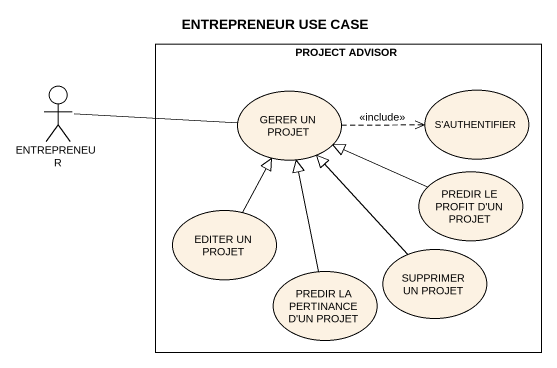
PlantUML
@startuml
title ENTREPRENEUR USE CASE
rectangle "PROJECT ADVISOR" as PROJECT_ADVISOR {
  usecase "GERER UN PROJET" as GERER_UN_PROJET
  usecase "S'AUTHENTIFIER" as S_AUTHENTIFIER
  usecase "PREDIR LE PROFIT D'UN PROJET" as PREDIR_LE_PROFIT_D_UN_PROJET
  usecase "EDITER UN PROJET" as EDITER_UN_PROJET
  usecase "PREDIR LA PERTINANCE D'UN PROJET" as PREDIR_LA_PERTINANCE_D_UN
  usecase "SUPPRIMER UN PROJET" as SUPPRIMER_UN_PROJET
}
actor ENTREPRENEUR
ENTREPRENEUR -right- GERER_UN_PROJET
GERER_UN_PROJET .right.> S_AUTHENTIFIER : <<include>>
PREDIR_LE_PROFIT_D_UN_PROJET -left-|> GERER_UN_PROJET
EDITER_UN_PROJET -up-|> GERER_UN_PROJET
PREDIR_LA_PERTINANCE_D_UN -up-|> GERER_UN_PROJET
SUPPRIMER_UN_PROJET -up-|> GERER_UN_PROJET
@enduml
